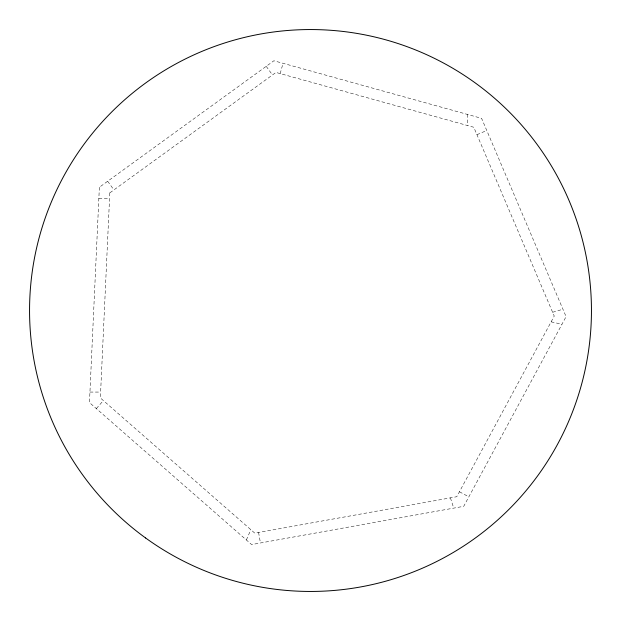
<?xml version="1.0" encoding="UTF-8"?>
<svg xmlns="http://www.w3.org/2000/svg" width="621" height="621" viewBox="0 0 621 621"><rect width="100%" height="100%" fill="white"/><g stroke="black" fill="none" stroke-linecap="round" stroke-linejoin="round"><path stroke-width="0.47" stroke-dasharray="3.1 2.33" d="M280.187 73.604L283.036 63.311M246.374 539.975L250.83 529.682M96.34 408.602L103.373 400.568M476.944 134.687L486.763 130.503M552.62 312.285L562.929 309.235M98.84 198.72L109.529 198.72M89.944 392.068L100.633 392.068M551.122 321.864L561.966 324.24M459.447 491.77L468.847 496.839M266.223 66.323L272.487 74.97M107.658 181.262L113.922 189.902M450.411 497.863L453.734 508.118M258.569 532.461L260.463 542.971M467.341 114.396L467.341 125.473M99.368 187.27L89.463 402.579L251.621 544.57L463.732 506.317L566.08 316.625L481.585 118.339L273.877 60.773L99.368 187.27M109.801 192.898L100.361 397.929L254.789 533.144L456.777 496.715L554.242 316.081L473.776 127.258L275.98 72.432L109.801 192.898"/><path stroke-width="0.93" d="M145.64 537.996A280.956 280.956 0 0 0 589.95 339.524A280.956 280.956 0 0 0 195.91 53.98A280.956 280.956 0 0 0 145.64 537.996"/></g></svg>
